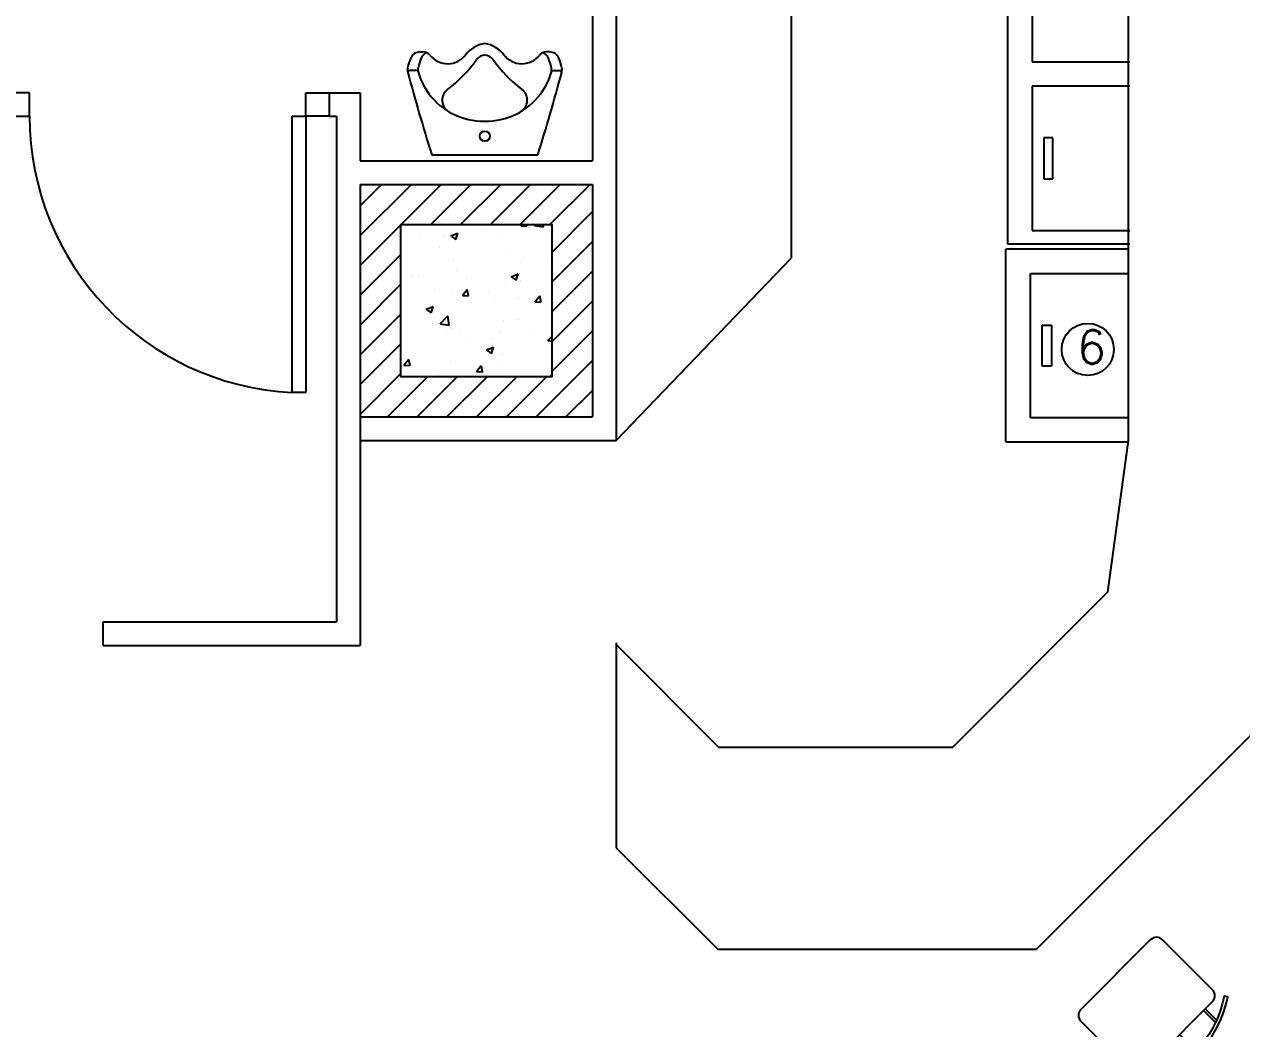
# Model space of a CAD drawing. Extents: x 33.7 to 63.4, y -76.7 to 11.5.
# Drawn here: x 48.032 to 51.645, y -14.407 to -11.427 of the extents above; entities that cross this region are included whole.
import ezdxf

# ---------------------------------------------------------------- set-up
doc = ezdxf.new("R2010")
doc.units = 0
doc.header["$LTSCALE"] = 0.375
doc.layers.get('0').update_dxf_attribs({"linetype": 'CONTINUOUS'})
for name, color, linetype in [('CARPINTERIA', 44, 'CONTINUOUS'), ('INSONORIZACION', 43, 'CONTINUOUS'), ('MUEBLES', 1, 'CONTINUOUS'), ('MUROS', 3, 'CONTINUOUS'), ('PILARES', 2, 'CONTINUOUS'), ('TEXTOS', 2, 'CONTINUOUS')]:
    doc.layers.add(name, color=color, linetype=linetype)
doc.styles.get("Standard").update_dxf_attribs({"font": 'simplex', "height": 0.1})

# ---------------------------------------------------------------- blocks, each defined once
blk = doc.blocks.new('*X16')
at = {"color": 0}
for p, q in [((166.4385, 135.591), (166.5907, 135.7431)), ((166.4385, 135.6794), (166.5023, 135.7431)), ((166.559, 135.6231), (166.679, 135.7431)), ((166.6474, 135.6231), (166.7674, 135.7431)), ((166.7358, 135.6231), (166.8558, 135.7431)), ((166.8242, 135.6231), (166.9442, 135.7431)), ((166.9126, 135.6231), (167.0326, 135.7431)), ((167.001, 135.6231), (167.121, 135.7431)), ((167.0085, 135.5423), (167.1285, 135.6623)), ((166.4385, 135.5026), (166.5585, 135.6226)), ((167.0085, 135.4539), (167.1285, 135.5739)), ((166.4385, 135.4142), (166.5585, 135.5342)), ((167.0085, 135.3655), (167.1285, 135.4855)), ((166.4385, 135.3258), (166.5585, 135.4458)), ((167.0085, 135.2771), (167.1285, 135.3971)), ((166.4385, 135.2374), (166.5585, 135.3574)), ((167.0085, 135.1887), (167.1285, 135.3087)), ((166.4385, 135.149), (166.5585, 135.269)), ((166.9613, 135.0531), (167.1285, 135.2203)), ((166.4385, 135.0607), (166.5585, 135.1807)), ((166.5194, 135.0531), (166.6394, 135.1731)), ((166.6078, 135.0531), (166.7278, 135.1731)), ((166.6962, 135.0531), (166.8162, 135.1731)), ((166.7845, 135.0531), (166.9045, 135.1731)), ((166.8729, 135.0531), (166.9929, 135.1731)), ((167.0497, 135.0531), (167.1285, 135.1319))]:
    blk.add_line(p, q, dxfattribs=at)
blk = doc.blocks.new('$HO08200007N')
at = {"color": 0}
for p, q in [((0.07, 0), (0.07, 0.82)), ((0.07, 0.82), (0.11, 0.82)), ((0.11, 0.82), (0.11, 0)), ((0, 0), (0.07, 0)), ((0.07, 0), (0.07, -0.07)), ((0.11, 0), (0.07, 0)), ((0.07, -0.07), (0, -0.07))]:
    blk.add_line(p, q, dxfattribs=at)
blk.add_arc((0.0682, -0.0008), 0.8218, 0.0525, 87.0833, dxfattribs=at)
blk = doc.blocks.new('$P108200007N07000N')
at = {"color": 0}
for p, q in [((0, 0.07), (0, 0.07)), ((0.96, 0.07), (0.89, 0.07)), ((0.89, 0.07), (0.89, 0)), ((0.96, 0.07), (0.96, 0.07)), ((0, 0), (0, 0)), ((0.96, 0), (0.96, 0)), ((0.89, 0), (0.96, 0))]:
    blk.add_line(p, q, dxfattribs=at)
at = {"color": 0, "invisible_edges": 15}
blk.add_3dface([(0, 0), (0.96, 0), (0.96, 0.07), (0, 0.07)], dxfattribs=at)
at = {"color": 0}
blk.add_blockref('$HO08200007N', (0, 0.07), dxfattribs=at)
blk = doc.blocks.new('*X19')
at = {"color": 0}
for p, q in [((162.5705, 135.6165), (162.5705, 135.6165)), ((162.6529, 135.6072), (162.6529, 135.6072)), ((162.6635, 135.618), (162.6635, 135.618)), ((162.7658, 135.6206), (162.7679, 135.6231)), ((162.7658, 135.6206), (162.7837, 135.619)), ((162.7838, 135.6189), (162.783, 135.6231)), ((162.8063, 135.6215), (162.8078, 135.6231)), ((162.8063, 135.6215), (162.8329, 135.6173)), ((162.8237, 135.6113), (162.8237, 135.6113)), ((162.833, 135.6172), (162.8324, 135.6231)), ((162.419, 135.5973), (162.419, 135.5973)), ((162.4642, 135.5823), (162.4642, 135.5823)), ((162.5393, 135.5922), (162.5393, 135.5922)), ((162.5575, 135.5901), (162.5785, 135.5982)), ((162.5575, 135.5901), (162.5724, 135.58)), ((162.5725, 135.5799), (162.5786, 135.598)), ((162.6998, 135.5864), (162.6998, 135.5864)), ((162.5249, 135.5564), (162.5249, 135.5564)), ((162.7227, 135.5391), (162.7227, 135.5391)), ((162.5669, 135.5166), (162.5669, 135.5166)), ((162.7634, 135.5138), (162.7634, 135.5138)), ((162.8385, 135.5237), (162.8385, 135.5237)), ((162.4153, 135.4974), (162.4153, 135.4974)), ((162.4449, 135.4715), (162.4449, 135.4715)), ((162.4604, 135.4739), (162.4604, 135.4739)), ((162.574, 135.4889), (162.574, 135.4889)), ((162.6051, 135.4647), (162.6051, 135.4647)), ((162.7365, 135.4693), (162.7576, 135.4774)), ((162.7365, 135.4693), (162.7515, 135.4593)), ((162.7516, 135.4591), (162.7577, 135.4773)), ((162.5082, 135.4312), (162.5082, 135.4312)), ((162.5922, 135.4137), (162.6067, 135.431)), ((162.6103, 135.412), (162.6068, 135.4308)), ((162.719, 135.4392), (162.719, 135.4392)), ((162.7652, 135.458), (162.7652, 135.458)), ((162.4117, 135.3975), (162.4117, 135.3975)), ((162.5632, 135.4167), (162.5632, 135.4167)), ((162.5922, 135.4137), (162.6102, 135.4122)), ((162.6684, 135.4244), (162.6684, 135.4244)), ((162.6845, 135.3955), (162.6845, 135.3955)), ((162.6874, 135.4074), (162.6874, 135.4074)), ((162.7596, 135.4054), (162.7596, 135.4054)), ((162.8074, 135.3949), (162.8219, 135.4121)), ((162.8074, 135.3949), (162.8253, 135.3933)), ((162.8255, 135.3932), (162.822, 135.412)), ((162.8285, 135.4177), (162.8285, 135.4177)), ((162.4845, 135.3726), (162.5055, 135.3806)), ((162.4845, 135.3726), (162.4994, 135.3625)), ((162.4951, 135.3705), (162.4951, 135.3705)), ((162.4995, 135.3624), (162.5056, 135.3805)), ((162.5125, 135.3774), (162.5125, 135.3774)), ((162.5259, 135.3292), (162.5492, 135.3536)), ((162.5259, 135.3292), (162.5525, 135.3251)), ((162.5526, 135.325), (162.5493, 135.3535)), ((162.7154, 135.3394), (162.7154, 135.3394)), ((162.7593, 135.3415), (162.7593, 135.3415)), ((162.5454, 135.3122), (162.5454, 135.3122)), ((162.5596, 135.3169), (162.5596, 135.3169)), ((162.5844, 135.3115), (162.5844, 135.3115)), ((162.6807, 135.287), (162.6807, 135.287)), ((162.7056, 135.3055), (162.7056, 135.3055)), ((162.7943, 135.302), (162.7943, 135.302)), ((162.846, 135.2796), (162.8585, 135.2926)), ((162.4094, 135.2815), (162.4094, 135.2815)), ((162.4161, 135.2522), (162.4161, 135.2522)), ((162.6056, 135.2772), (162.6056, 135.2772)), ((162.6636, 135.2518), (162.6846, 135.2598)), ((162.6636, 135.2518), (162.6785, 135.2417)), ((162.6786, 135.2416), (162.6847, 135.2597)), ((162.846, 135.2796), (162.8585, 135.2777)), ((162.4187, 135.2069), (162.4331, 135.2241)), ((162.4367, 135.2052), (162.4333, 135.224)), ((162.5559, 135.217), (162.5559, 135.217)), ((162.7117, 135.2395), (162.7117, 135.2395)), ((162.4187, 135.2069), (162.4366, 135.2053)), ((162.524, 135.1765), (162.524, 135.1765)), ((162.6339, 135.1881), (162.6483, 135.2053)), ((162.6339, 135.1881), (162.6518, 135.1865)), ((162.6519, 135.1864), (162.6484, 135.2052)), ((162.6989, 135.2065), (162.6989, 135.2065)), ((162.7154, 135.1837), (162.7154, 135.1837)), ((162.8523, 135.1731), (162.8585, 135.1805))]:
    blk.add_line(p, q, dxfattribs=at)
blk = doc.blocks.new('FRIO15M')
at = {"layer": 'MUEBLES'}
for p, q in [((-0.363, 0), (-0.363, 1.5)), ((-0.363, 1.5), (0, 1.5)), ((-0.2901, 1.0325), (-0.2901, 1.4607)), ((-0.2901, 1.4607), (0, 1.4607)), ((-0.2554, 1.1861), (-0.2554, 1.3071)), ((-0.2554, 1.3071), (-0.2282, 1.3071)), ((-0.2282, 1.3071), (-0.2282, 1.1861)), ((-0.2282, 1.1861), (-0.2554, 1.1861)), ((0, 1.0325), (-0.2901, 1.0325)), ((-0.2901, 0.5325), (-0.2901, 0.9607)), ((-0.2901, 0.9607), (0, 0.9607)), ((-0.2554, 0.8071), (-0.2282, 0.8071)), ((-0.2554, 0.6861), (-0.2554, 0.8071)), ((-0.2282, 0.8071), (-0.2282, 0.6861)), ((-0.2282, 0.6861), (-0.2554, 0.6861)), ((0, 0.5325), (-0.2901, 0.5325)), ((-0.2901, 0.0325), (-0.2901, 0.4607)), ((-0.2901, 0.4607), (0, 0.4607)), ((-0.2554, 0.3071), (-0.2282, 0.3071)), ((-0.2554, 0.1861), (-0.2554, 0.3071)), ((-0.2282, 0.3071), (-0.2282, 0.1861)), ((-0.2282, 0.1861), (-0.2554, 0.1861)), ((0, 0), (-0.363, 0)), ((0, 0.0325), (-0.2901, 0.0325))]:
    blk.add_line(p, q, dxfattribs=at)
blk = doc.blocks.new('TABUBONI')
at = {"layer": 'MUEBLES'}
for p, q in [((-0.0077, 0.2601), (-0.0077, 0.3286)), ((-0.0004, 0.2601), (-0.0004, 0.3287)), ((-0.1156, 0.3076), (-0.1156, 0.2601)), ((-0.1083, 0.3103), (-0.1083, 0.2601)), ((0.1083, 0.3103), (0.1083, 0.2601)), ((0.1156, 0.3076), (0.1156, 0.2601)), ((-0.1454, 0.2601), (0.1454, 0.2601)), ((-0.1711, 0.2425), (-0.1711, 0.1301)), ((0.1711, 0.1301), (0.1711, 0.2425)), ((-0.1711, 0.1301), (-0.1711, 0.0257)), ((0.1711, 0.0257), (0.1711, 0.1301)), ((-0.1454, 0), (0.1454, 0))]:
    blk.add_line(p, q, dxfattribs=at)
blk.add_lwpolyline([(0.1882, 0.2823, 0.302776), (-0.1882, 0.2823), (-0.1823, 0.2735, -0.302776), (0.1823, 0.2735)], format="xyb", close=True, dxfattribs=at)
for centre, start, end in [((-0.1454, 0.2345), 90, 180), ((0.1454, 0.2345), 0, 90), ((-0.1454, 0.0257), 180, 270), ((0.1454, 0.0257), 270, 360)]:
    blk.add_arc(centre, 0.0257, start, end, dxfattribs=at)

msp = doc.modelspace()

# ---------------------------------------------------------------- linework, layer by layer
at = {"layer": 'MUEBLES'}
for p, q in [((51.3084, -6.5617), (51.3084, -12.6617)), ((50.3079, -10.7514), (50.3079, -12.1203)), ((49.2062, -11.5087), (49.215, -11.5087)), ((49.5906, -11.5087), (49.5818, -11.5087)), ((49.1948, -11.5637), (49.1762, -11.5637)), ((49.602, -11.5637), (49.6206, -11.5637)), ((49.2409, -11.8137), (49.5559, -11.8137)), ((50.9454, -12.6659), (50.9454, -12.0942)), ((51.3084, -12.0942), (50.9454, -12.0942)), ((49.7884, -12.6617), (50.3079, -12.1203)), ((51.0182, -12.1659), (51.3084, -12.1659)), ((51.0182, -12.5942), (51.0182, -12.1659)), ((51.053, -12.4406), (51.053, -12.3196)), ((51.053, -12.3196), (51.0801, -12.3196)), ((51.0801, -12.3196), (51.0801, -12.4406)), ((51.0801, -12.4406), (51.053, -12.4406)), ((51.3084, -12.5942), (51.0182, -12.5942)), ((50.9454, -12.6659), (51.3084, -12.6659)), ((51.3084, -12.6617), (51.247, -13.1117)), ((51.247, -13.1117), (50.7874, -13.5713)), ((49.7884, -13.2617), (49.7884, -13.8699)), ((49.7884, -13.2672), (50.0925, -13.5713)), ((51.8078, -13.3995), (51.0359, -14.1713)), ((50.0925, -13.5713), (50.7874, -13.5713)), ((49.7884, -13.8699), (50.0898, -14.1713)), ((50.0898, -14.1713), (51.0359, -14.1713))]:
    msp.add_line(p, q, dxfattribs=at)
for centre, radius in [((49.3984, -11.7587), 0.015), ((51.1883, -12.3914), 0.0774)]:
    msp.add_circle(centre, radius, dxfattribs=at)
for centre, radius, start, end in [((49.4114, -11.5708), 0.088, 98.4952, 143.277), ((49.3854, -11.5708), 0.088, 36.723, 81.5048), ((49.2062, -11.5387), 0.03, 90, 156.5032), ((49.2372, -11.5387), 0.03, 112.3477, 156.5032), ((49.215, -11.5357), 0.027, 38.8777, 90), ((49.2882, -11.4767), 0.067, 218.8777, 323.4745), ((49.3984, -11.5487), 0.03, 90, 144.7716), ((49.3984, -11.5487), 0.03, 35.2284, 90), ((49.5086, -11.4767), 0.067, 216.5255, 321.1223), ((49.5818, -11.5357), 0.027, 90, 141.1223), ((49.5596, -11.5387), 0.03, 23.4968, 67.6523), ((49.5906, -11.5387), 0.03, 23.4968, 90), ((49.1989, -11.5616), 0.03, 167.9774, 194.9846), ((49.3162, -11.5866), 0.15, 156.5032, 167.9774), ((49.2299, -11.5616), 0.03, 167.9774, 194.9846), ((49.3473, -11.5866), 0.15, 156.5032, 167.9774), ((49.0471, -11.3007), 0.4, 307.0617, 324.7716), ((49.7496, -11.3007), 0.4, 215.2284, 232.9383), ((49.4495, -11.5866), 0.15, 12.0226, 23.4968), ((49.5669, -11.5616), 0.03, 345.0154, 12.0226), ((49.4805, -11.5866), 0.15, 12.0226, 23.4968), ((49.5979, -11.5616), 0.03, 345.0154, 12.0226), ((54.9659, -10.018), 6, 194.98462, 197.4151), ((49.1762, -11.5697), 0.006, 90, 195.0039), ((49.1948, -11.5697), 0.006, 15.8511, 90), ((49.3934, -11.5133), 0.2005, 195.8511, 216.4758), ((43.8309, -10.018), 6, 342.5849, 345.01538), ((49.4034, -11.5133), 0.2005, 323.5242, 344.1489), ((49.602, -11.5697), 0.006, 90, 164.1489), ((49.6206, -11.5697), 0.006, 344.9961, 90), ((49.3934, -11.5133), 0.2005, 216.4758, 271.4293), ((49.3123, -11.6518), 0.04, 127.0617, 239.6506), ((49.4034, -11.5133), 0.2005, 268.5707, 323.5242), ((49.4845, -11.6518), 0.04, 300.3494, 52.9383)]:
    msp.add_arc(centre, radius, start, end, dxfattribs=at)
at = {"layer": 'MUROS'}
for p, q in [((49.7884, -7.4681), (49.7884, -12.6617)), ((49.7184, -9.5117), (49.7184, -11.8317)), ((48.937, -11.6296), (49.0284, -11.6296)), ((48.937, -11.6296), (48.937, -11.6996)), ((49.0284, -11.6296), (49.0284, -11.8317)), ((48.937, -11.6996), (48.9584, -11.6996)), ((48.9584, -11.6996), (48.9584, -13.1996)), ((49.0284, -11.8317), (49.7184, -11.8317)), ((49.0284, -11.9017), (49.7184, -11.9017)), ((49.0284, -11.9017), (49.0284, -13.2696)), ((49.7184, -11.9017), (49.7184, -12.5917)), ((49.0284, -12.5917), (49.7184, -12.5917)), ((49.0284, -12.6617), (49.7884, -12.6617)), ((48.2658, -13.2696), (48.2658, -13.1996)), ((48.2658, -13.1996), (48.9584, -13.1996)), ((48.2658, -13.2696), (49.0284, -13.2696))]:
    msp.add_line(p, q, dxfattribs=at)
at = {"layer": 'PILARES'}
msp.add_lwpolyline([(49.1484, -12.4717), (49.5984, -12.4717), (49.5984, -12.0217), (49.1484, -12.0217)], close=True, dxfattribs=at)

# ---------------------------------------------------------------- block references
at = {"layer": 'CARPINTERIA', "rotation": 180}
msp.add_blockref('$P108200007N07000N', (48.937, -11.6296), dxfattribs=at)
at = {"layer": 'INSONORIZACION'}
msp.add_blockref('*X16', (-117.4102, -147.6448), dxfattribs=at)
at = {"layer": 'MUEBLES', "xscale": -1, "rotation": 180}
msp.add_blockref('FRIO15M', (51.3131, -10.5776), dxfattribs=at)
at = {"layer": 'MUEBLES', "rotation": 225}
msp.add_blockref('TABUBONI', (51.2711, -14.246), dxfattribs=at)
at = {"layer": 'PILARES'}
msp.add_blockref('*X19', (-113.2602, -147.6448), dxfattribs=at)

# ---------------------------------------------------------------- texts
at = {"layer": 'TEXTOS', "color": 2}
msp.add_text('6', height=0.1, dxfattribs=at).set_placement((51.1566, -12.434))

doc.saveas('drawing.dxf')
